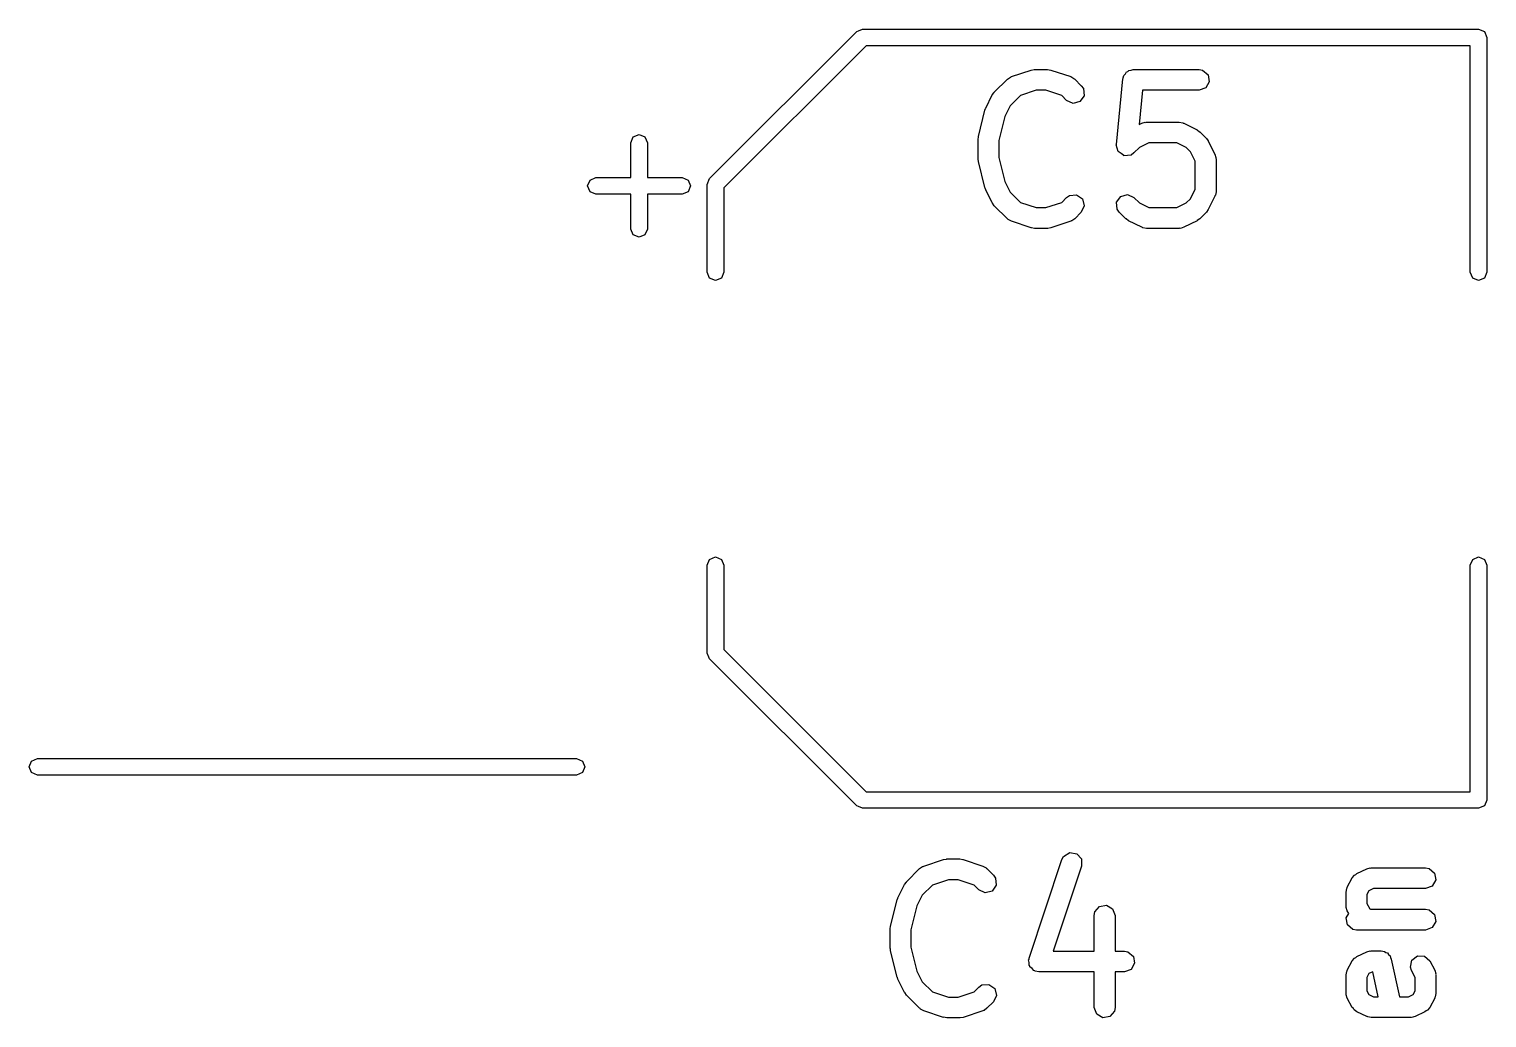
# Model space of a CAD drawing. Extents: x 26 to 70, y -152 to -25.
# Drawn here: x 33.83 to 44.38, y -106.17 to -99.02 of the extents above; entities that cross this region are included whole.
import ezdxf

# ---------------------------------------------------------------- set-up
doc = ezdxf.new("R2010")
doc.units = 0
doc.layers.add('BLACK', color=7, linetype='CONTINUOUS')

msp = doc.modelspace()

# ---------------------------------------------------------------- linework, layer by layer
at = {"layer": 'BLACK', "linetype": 'CONTINUOUS'}
for p, q in [((39.8294, -99.0274), (39.8594, -99.015)), ((39.8594, -99.015), (44.315, -99.015)), ((44.315, -99.015), (44.3574, -99.0326)), ((38.7526, -100.097), (39.817, -99.0326)), ((39.817, -99.0326), (39.8294, -99.0274)), ((44.3574, -99.0326), (44.375, -99.075)), ((44.375, -99.075), (44.375, -100.775)), ((39.8843, -99.135), (38.855, -100.164)), ((44.255, -99.135), (39.8843, -99.135)), ((44.255, -100.775), (44.255, -99.135)), ((40.936, -99.3588), (41.0789, -99.3112)), ((41.0789, -99.3112), (41.1011, -99.3079)), ((41.1011, -99.3079), (41.1026, -99.3074)), ((41.1026, -99.3074), (41.1979, -99.3074)), ((41.1979, -99.3074), (41.2199, -99.3113)), ((41.2199, -99.3113), (41.2216, -99.3112)), ((41.2216, -99.3112), (41.3644, -99.3588)), ((41.7607, -99.3387), (41.7687, -99.3249)), ((41.7687, -99.3249), (41.7785, -99.3213)), ((41.7785, -99.3213), (41.7861, -99.314)), ((41.7861, -99.314), (41.8019, -99.3128)), ((41.8019, -99.3128), (41.8169, -99.3074)), ((41.8169, -99.3074), (42.2931, -99.3074)), ((42.2931, -99.3074), (42.3187, -99.3119)), ((42.3187, -99.3119), (42.358, -99.3449)), ((40.8115, -99.4722), (40.9067, -99.377)), ((40.9067, -99.377), (40.9281, -99.362)), ((40.9281, -99.362), (40.9325, -99.3616)), ((40.9325, -99.3616), (40.936, -99.3588)), ((41.3644, -99.3588), (41.3873, -99.3713)), ((41.3873, -99.3713), (41.3897, -99.3751)), ((41.3897, -99.3751), (41.3937, -99.377)), ((41.3937, -99.377), (41.4414, -99.4246)), ((41.4414, -99.4246), (41.4563, -99.4459)), ((41.6947, -99.8511), (41.7423, -99.3749)), ((41.7423, -99.3749), (41.7433, -99.3711)), ((41.743, -99.3694), (41.7446, -99.3667)), ((41.7433, -99.3711), (41.743, -99.3694)), ((41.7446, -99.3667), (41.7493, -99.3498)), ((41.7493, -99.3498), (41.7607, -99.3387)), ((42.367, -99.3954), (42.3413, -99.4398)), ((42.358, -99.3449), (42.367, -99.3954)), ((40.7498, -99.5869), (40.7974, -99.4917)), ((40.7974, -99.4917), (40.8108, -99.4737)), ((40.8108, -99.4737), (40.8115, -99.4722)), ((41.0003, -99.4956), (40.9262, -99.5697)), ((41.1148, -99.4574), (41.0003, -99.4956)), ((41.1857, -99.4574), (41.1148, -99.4574)), ((41.3002, -99.4956), (41.1857, -99.4574)), ((41.3353, -99.5307), (41.3002, -99.4956)), ((41.3818, -99.5523), (41.3353, -99.5307)), ((41.4314, -99.5391), (41.3818, -99.5523)), ((41.4608, -99.497), (41.4314, -99.5391)), ((41.4563, -99.4459), (41.4608, -99.497)), ((41.8848, -99.4574), (41.86, -99.7056)), ((42.2931, -99.4574), (41.8848, -99.4574)), ((42.3413, -99.4398), (42.2931, -99.4574)), ((40.6965, -99.7928), (40.7441, -99.6023)), ((40.7441, -99.6023), (40.7494, -99.5905)), ((40.7494, -99.5905), (40.7498, -99.5869)), ((40.8877, -99.6467), (40.8443, -99.8202)), ((40.9262, -99.5697), (40.8877, -99.6467)), ((41.86, -99.7056), (41.8786, -99.6963)), ((41.8786, -99.6963), (41.9036, -99.6888)), ((41.9036, -99.6888), (41.9079, -99.6899)), ((41.9079, -99.6899), (41.9121, -99.6883)), ((41.9121, -99.6883), (42.1502, -99.6883)), ((42.1502, -99.6883), (42.1759, -99.6929)), ((42.1759, -99.6929), (42.1793, -99.6957)), ((42.1793, -99.6957), (42.1838, -99.6963)), ((42.1838, -99.6963), (42.279, -99.7439)), ((42.279, -99.7439), (42.297, -99.7572)), ((38.1825, -99.8375), (38.2001, -99.7951)), ((38.1825, -100.09), (38.1825, -99.8375)), ((38.2001, -99.7951), (38.2425, -99.7775)), ((38.2425, -99.7775), (38.2849, -99.7951)), ((38.2849, -99.7951), (38.3025, -99.8375)), ((38.3025, -99.8375), (38.3025, -100.09)), ((40.6943, -99.811), (40.6969, -99.7962)), ((40.6943, -99.9538), (40.6943, -99.811)), ((40.6969, -99.7962), (40.6965, -99.7928)), ((40.8443, -99.8202), (40.8443, -99.9446)), ((41.6946, -99.852), (41.6948, -99.8516)), ((41.7011, -99.8764), (41.6946, -99.852)), ((41.6948, -99.8516), (41.6947, -99.8511)), ((41.9298, -99.8383), (41.8613, -99.8726)), ((42.1325, -99.8383), (41.9298, -99.8383)), ((42.201, -99.8726), (42.1325, -99.8383)), ((42.297, -99.7572), (42.2985, -99.7579)), ((42.2985, -99.7579), (42.3461, -99.8055)), ((42.3461, -99.8055), (42.359, -99.8239)), ((42.359, -99.8239), (42.3602, -99.825)), ((42.3602, -99.825), (42.4078, -99.9203)), ((40.6955, -99.9571), (40.6943, -99.9538)), ((40.6965, -99.972), (40.6955, -99.9571)), ((40.8443, -99.9446), (40.8877, -100.118)), ((41.7073, -99.9008), (41.7011, -99.8764)), ((41.7077, -99.9011), (41.7073, -99.9008)), ((41.7078, -99.9016), (41.7077, -99.9011)), ((41.7285, -99.916), (41.7078, -99.9016)), ((41.749, -99.9308), (41.7285, -99.916)), ((41.7495, -99.9307), (41.749, -99.9308)), ((41.7499, -99.931), (41.7495, -99.9307)), ((41.775, -99.9288), (41.7499, -99.931)), ((41.8001, -99.9269), (41.775, -99.9288)), ((41.8005, -99.9266), (41.8001, -99.9269)), ((41.801, -99.9265), (41.8005, -99.9266)), ((41.8223, -99.9116), (41.801, -99.9265)), ((41.8613, -99.8726), (41.8223, -99.9116)), ((42.2315, -99.903), (42.201, -99.8726)), ((42.2657, -99.9715), (42.2315, -99.903)), ((42.4078, -99.9203), (42.4152, -99.9452)), ((42.4152, -99.9452), (42.4142, -99.9496)), ((42.4142, -99.9496), (42.4157, -99.9538)), ((42.4157, -99.9538), (42.4157, -100.192)), ((40.7441, -100.162), (40.6965, -99.972)), ((42.2657, -100.174), (42.2657, -99.9715)), ((37.87, -100.15), (37.8876, -100.108)), ((37.8876, -100.192), (37.87, -100.15)), ((37.8876, -100.108), (37.93, -100.09)), ((37.93, -100.09), (38.1825, -100.09)), ((38.3025, -100.09), (38.555, -100.09)), ((38.555, -100.09), (38.5974, -100.108)), ((38.5974, -100.108), (38.615, -100.15)), ((38.615, -100.15), (38.5974, -100.192)), ((38.735, -100.139), (38.7526, -100.097)), ((38.735, -100.775), (38.735, -100.139)), ((38.855, -100.164), (38.855, -100.775)), ((40.7461, -100.165), (40.7441, -100.162)), ((40.7498, -100.178), (40.7461, -100.165)), ((40.8877, -100.118), (40.9262, -100.195)), ((42.2315, -100.243), (42.2657, -100.174)), ((37.93, -100.21), (37.8876, -100.192)), ((38.1825, -100.21), (37.93, -100.21)), ((38.1825, -100.462), (38.1825, -100.21)), ((38.555, -100.21), (38.3025, -100.21)), ((38.3025, -100.21), (38.3025, -100.462)), ((38.5974, -100.192), (38.555, -100.21)), ((40.7974, -100.273), (40.7498, -100.178)), ((40.7986, -100.274), (40.7974, -100.273)), ((40.8115, -100.293), (40.7986, -100.274)), ((40.9262, -100.195), (41.0003, -100.269)), ((41.0003, -100.269), (41.1148, -100.307)), ((41.1857, -100.307), (41.3002, -100.269)), ((41.3002, -100.269), (41.3353, -100.234)), ((41.3353, -100.234), (41.3566, -100.219)), ((41.3566, -100.219), (41.4077, -100.215)), ((41.4077, -100.215), (41.4498, -100.244)), ((41.4498, -100.244), (41.463, -100.294)), ((41.6968, -100.268), (41.7263, -100.226)), ((41.7013, -100.319), (41.6968, -100.268)), ((41.7263, -100.226), (41.7758, -100.212)), ((41.7758, -100.212), (41.8223, -100.234)), ((41.8223, -100.234), (41.8613, -100.273)), ((41.8613, -100.273), (41.9298, -100.307)), ((42.1325, -100.307), (42.201, -100.273)), ((42.201, -100.273), (42.2315, -100.243)), ((42.4078, -100.225), (42.3602, -100.321)), ((42.4083, -100.221), (42.4078, -100.225)), ((42.4112, -100.218), (42.4083, -100.221)), ((42.4157, -100.192), (42.4112, -100.218)), ((40.9067, -100.388), (40.8115, -100.293)), ((40.9108, -100.39), (40.9067, -100.388)), ((41.1148, -100.307), (41.1857, -100.307)), ((41.3937, -100.388), (41.3724, -100.403)), ((41.4414, -100.34), (41.3937, -100.388)), ((41.463, -100.294), (41.4414, -100.34)), ((41.7163, -100.34), (41.7013, -100.319)), ((41.7639, -100.388), (41.7163, -100.34)), ((41.7654, -100.388), (41.7639, -100.388)), ((41.7834, -100.402), (41.7654, -100.388)), ((41.9298, -100.307), (42.1325, -100.307)), ((42.2985, -100.388), (42.2801, -100.401)), ((42.3461, -100.34), (42.2985, -100.388)), ((42.3468, -100.339), (42.3461, -100.34)), ((42.3602, -100.321), (42.3468, -100.339)), ((38.2001, -100.505), (38.1825, -100.462)), ((38.3025, -100.462), (38.2849, -100.505)), ((40.9131, -100.394), (40.9108, -100.39)), ((40.936, -100.406), (40.9131, -100.394)), ((41.0789, -100.454), (40.936, -100.406)), ((41.0805, -100.453), (41.0789, -100.454)), ((41.1026, -100.457), (41.0805, -100.453)), ((41.1979, -100.457), (41.1026, -100.457)), ((41.1994, -100.457), (41.1979, -100.457)), ((41.2216, -100.454), (41.1994, -100.457)), ((41.3644, -100.406), (41.2216, -100.454)), ((41.3679, -100.403), (41.3644, -100.406)), ((41.3724, -100.403), (41.3679, -100.403)), ((41.8786, -100.449), (41.7834, -100.402)), ((41.8831, -100.45), (41.8786, -100.449)), ((41.8865, -100.453), (41.8831, -100.45)), ((41.9121, -100.457), (41.8865, -100.453)), ((42.1502, -100.457), (41.9121, -100.457)), ((42.1545, -100.456), (42.1502, -100.457)), ((42.1588, -100.457), (42.1545, -100.456)), ((42.1838, -100.449), (42.1588, -100.457)), ((42.279, -100.402), (42.1838, -100.449)), ((42.2801, -100.401), (42.279, -100.402)), ((38.2425, -100.522), (38.2001, -100.505)), ((38.2849, -100.505), (38.2425, -100.522)), ((38.7526, -100.817), (38.735, -100.775)), ((38.855, -100.775), (38.8374, -100.817)), ((44.2726, -100.817), (44.255, -100.775)), ((44.375, -100.775), (44.3574, -100.817)), ((38.795, -100.835), (38.7526, -100.817)), ((38.8374, -100.817), (38.795, -100.835)), ((44.315, -100.835), (44.2726, -100.817)), ((44.3574, -100.817), (44.315, -100.835)), ((38.735, -102.895), (38.7526, -102.853)), ((38.735, -103.531), (38.735, -102.895)), ((38.7526, -102.853), (38.795, -102.835)), ((38.795, -102.835), (38.8374, -102.853)), ((38.8374, -102.853), (38.855, -102.895)), ((38.855, -102.895), (38.855, -103.506)), ((44.255, -102.895), (44.2726, -102.853)), ((44.255, -104.535), (44.255, -102.895)), ((44.2726, -102.853), (44.315, -102.835)), ((44.315, -102.835), (44.3574, -102.853)), ((44.3574, -102.853), (44.375, -102.895)), ((44.375, -102.895), (44.375, -104.595)), ((38.7473, -103.56), (38.735, -103.531)), ((38.855, -103.506), (39.8843, -104.535)), ((38.7526, -103.573), (38.7473, -103.56)), ((39.817, -104.637), (38.7526, -103.573)), ((33.83, -104.355), (33.8476, -104.313)), ((33.8476, -104.397), (33.83, -104.355)), ((33.8476, -104.313), (33.89, -104.295)), ((33.89, -104.295), (37.79, -104.295)), ((37.79, -104.295), (37.8324, -104.313)), ((37.8324, -104.313), (37.85, -104.355)), ((37.85, -104.355), (37.8324, -104.397)), ((33.89, -104.415), (33.8476, -104.397)), ((37.79, -104.415), (33.89, -104.415)), ((37.8324, -104.397), (37.79, -104.415)), ((39.8843, -104.535), (44.255, -104.535)), ((44.375, -104.595), (44.3574, -104.637)), ((39.8294, -104.643), (39.817, -104.637)), ((39.8594, -104.655), (39.8294, -104.643)), ((44.315, -104.655), (39.8594, -104.655)), ((44.3574, -104.637), (44.315, -104.655)), ((40.301, -105.074), (40.4439, -105.026)), ((40.4439, -105.026), (40.4661, -105.023)), ((40.4661, -105.023), (40.4676, -105.022)), ((40.4676, -105.022), (40.5629, -105.022)), ((40.5629, -105.022), (40.5849, -105.026)), ((40.5849, -105.026), (40.5866, -105.026)), ((40.5866, -105.026), (40.7294, -105.074)), ((41.0631, -105.74), (41.3012, -105.026)), ((41.3012, -105.026), (41.3136, -105.003)), ((41.3136, -105.003), (41.3573, -104.976)), ((41.3573, -104.976), (41.4081, -104.984)), ((41.4081, -104.984), (41.4421, -105.022)), ((41.4421, -105.022), (41.4435, -105.073)), ((40.1765, -105.187), (40.2717, -105.092)), ((40.2717, -105.092), (40.2931, -105.077)), ((40.2931, -105.077), (40.2975, -105.077)), ((40.2975, -105.077), (40.301, -105.074)), ((40.7294, -105.074), (40.7523, -105.086)), ((40.7523, -105.086), (40.7547, -105.09)), ((40.7547, -105.09), (40.7587, -105.092)), ((40.7587, -105.092), (40.8064, -105.14)), ((41.4435, -105.073), (41.2383, -105.689)), ((43.4276, -105.135), (43.4355, -105.127)), ((43.4355, -105.127), (43.507, -105.093)), ((43.507, -105.093), (43.5321, -105.087)), ((43.5321, -105.087), (43.5354, -105.088)), ((43.5354, -105.088), (43.5387, -105.086)), ((43.5387, -105.086), (43.9315, -105.086)), ((43.9315, -105.086), (43.9572, -105.091)), ((43.9572, -105.091), (43.9965, -105.124)), ((43.9965, -105.124), (44.0054, -105.174)), ((40.1148, -105.302), (40.1624, -105.207)), ((40.1624, -105.207), (40.1758, -105.189)), ((40.1758, -105.189), (40.1765, -105.187)), ((40.3653, -105.211), (40.2912, -105.285)), ((40.4798, -105.172), (40.3653, -105.211)), ((40.5507, -105.172), (40.4798, -105.172)), ((40.6652, -105.211), (40.5507, -105.172)), ((40.7003, -105.246), (40.6652, -105.211)), ((40.8258, -105.212), (40.7964, -105.254)), ((40.8064, -105.14), (40.8213, -105.161)), ((40.8213, -105.161), (40.8258, -105.212)), ((43.3565, -105.261), (43.3611, -105.236)), ((43.3611, -105.236), (43.3646, -105.231)), ((43.3646, -105.231), (43.3654, -105.226)), ((43.3654, -105.226), (43.4011, -105.159)), ((43.4011, -105.159), (43.4172, -105.139)), ((43.4172, -105.139), (43.4276, -105.135)), ((43.5553, -105.236), (43.5216, -105.252)), ((43.9315, -105.236), (43.5553, -105.236)), ((43.9797, -105.219), (43.9315, -105.236)), ((44.0054, -105.174), (43.9797, -105.219)), ((40.0615, -105.508), (40.1091, -105.317)), ((40.1091, -105.317), (40.1144, -105.305)), ((40.1144, -105.305), (40.1148, -105.302)), ((40.2912, -105.285), (40.2527, -105.362)), ((40.7468, -105.267), (40.7003, -105.246)), ((40.7964, -105.254), (40.7468, -105.267)), ((43.3565, -105.361), (43.3565, -105.261)), ((43.5216, -105.252), (43.5065, -105.28)), ((43.5065, -105.28), (43.5065, -105.343)), ((43.5065, -105.343), (43.5275, -105.382)), ((40.2527, -105.362), (40.2093, -105.535)), ((41.5355, -105.431), (41.54, -105.405)), ((41.5355, -105.689), (41.5355, -105.431)), ((41.54, -105.405), (41.573, -105.366)), ((41.573, -105.366), (41.6235, -105.357)), ((41.6235, -105.357), (41.6679, -105.383)), ((41.6679, -105.383), (41.6855, -105.431)), ((41.6855, -105.431), (41.6855, -105.689)), ((43.3584, -105.367), (43.3565, -105.361)), ((43.3573, -105.372), (43.3584, -105.367)), ((43.3654, -105.397), (43.3573, -105.372)), ((43.3577, -105.448), (43.376, -105.417)), ((43.3666, -105.499), (43.3577, -105.448)), ((43.376, -105.417), (43.3654, -105.397)), ((43.5275, -105.382), (43.5325, -105.386)), ((43.5325, -105.386), (43.9315, -105.386)), ((43.9315, -105.386), (43.9572, -105.391)), ((43.9572, -105.391), (43.9965, -105.424)), ((43.9965, -105.424), (44.0054, -105.474)), ((40.0593, -105.526), (40.0619, -105.511)), ((40.0593, -105.669), (40.0593, -105.526)), ((40.0619, -105.511), (40.0615, -105.508)), ((40.2093, -105.535), (40.2093, -105.66)), ((43.4059, -105.532), (43.3666, -105.499)), ((43.4315, -105.536), (43.4059, -105.532)), ((43.9315, -105.536), (43.4315, -105.536)), ((43.9797, -105.519), (43.9315, -105.536)), ((44.0054, -105.474), (43.9797, -105.519)), ((40.2093, -105.66), (40.2527, -105.833)), ((40.0605, -105.672), (40.0593, -105.669)), ((40.0615, -105.687), (40.0605, -105.672)), ((40.1091, -105.877), (40.0615, -105.687)), ((41.0604, -105.751), (41.0633, -105.746)), ((41.064, -105.771), (41.0604, -105.751)), ((41.0633, -105.746), (41.0631, -105.74)), ((41.2383, -105.689), (41.5355, -105.689)), ((41.6855, -105.689), (41.7533, -105.689)), ((41.7533, -105.689), (41.779, -105.694)), ((41.779, -105.694), (41.8183, -105.727)), ((41.8183, -105.727), (41.8272, -105.777)), ((43.3654, -105.826), (43.4011, -105.759)), ((43.4011, -105.759), (43.4172, -105.739)), ((43.4172, -105.739), (43.4276, -105.735)), ((43.4276, -105.735), (43.4355, -105.727)), ((43.4355, -105.727), (43.507, -105.693)), ((43.507, -105.693), (43.5321, -105.687)), ((43.5321, -105.687), (43.5354, -105.688)), ((43.5354, -105.688), (43.5387, -105.686)), ((43.5387, -105.686), (43.6101, -105.686)), ((43.6101, -105.686), (43.6358, -105.691)), ((43.6358, -105.691), (43.6449, -105.698)), ((43.6449, -105.698), (43.6562, -105.702)), ((43.6562, -105.702), (43.6639, -105.714)), ((43.6639, -105.714), (43.6751, -105.724)), ((43.6751, -105.724), (43.6771, -105.736)), ((43.6771, -105.736), (43.6834, -105.746)), ((43.6834, -105.746), (43.7422, -106.02)), ((43.8216, -105.805), (43.8321, -105.755)), ((43.8321, -105.755), (43.8724, -105.723)), ((43.8724, -105.723), (43.9237, -105.725)), ((43.9237, -105.725), (43.9619, -105.759)), ((43.9619, -105.759), (43.9976, -105.826)), ((40.2527, -105.833), (40.2912, -105.91)), ((41.0645, -105.792), (41.064, -105.771)), ((41.0683, -105.796), (41.0645, -105.792)), ((41.0693, -105.802), (41.0683, -105.796)), ((41.085, -105.815), (41.0693, -105.802)), ((41.0986, -105.83), (41.085, -105.815)), ((41.1042, -105.831), (41.0986, -105.83)), ((41.1086, -105.835), (41.1042, -105.831)), ((41.1343, -105.839), (41.1086, -105.835)), ((41.5355, -105.839), (41.1343, -105.839)), ((41.5355, -106.097), (41.5355, -105.839)), ((41.7533, -105.839), (41.6855, -105.839)), ((41.6855, -105.839), (41.6855, -106.097)), ((41.8015, -105.822), (41.7533, -105.839)), ((41.8272, -105.777), (41.8015, -105.822)), ((43.3565, -105.861), (43.3611, -105.836)), ((43.3565, -105.995), (43.3565, -105.861)), ((43.3611, -105.836), (43.3646, -105.831)), ((43.3646, -105.831), (43.3654, -105.826)), ((43.5216, -105.852), (43.5065, -105.88)), ((43.55, -105.839), (43.5216, -105.852)), ((43.5888, -106.02), (43.55, -105.839)), ((43.8297, -105.83), (43.8216, -105.805)), ((43.8565, -105.88), (43.8297, -105.83)), ((43.9976, -105.826), (44.0058, -105.851)), ((44.0058, -105.851), (44.0046, -105.856)), ((44.0046, -105.856), (44.0065, -105.861)), ((44.0065, -105.861), (44.0065, -105.995)), ((40.1111, -105.88), (40.1091, -105.877)), ((40.1148, -105.893), (40.1111, -105.88)), ((40.1624, -105.988), (40.1148, -105.893)), ((40.2912, -105.91), (40.3653, -105.984)), ((40.6652, -105.984), (40.7003, -105.949)), ((40.7003, -105.949), (40.7216, -105.934)), ((40.7216, -105.934), (40.7727, -105.93)), ((40.7727, -105.93), (40.8148, -105.959)), ((40.8148, -105.959), (40.828, -106.009)), ((43.5065, -105.88), (43.5065, -105.976)), ((43.5065, -105.976), (43.5216, -106.004)), ((43.8415, -106.004), (43.8565, -105.976)), ((43.8565, -105.976), (43.8565, -105.88)), ((40.1636, -105.989), (40.1624, -105.988)), ((40.1765, -106.008), (40.1636, -105.989)), ((40.2717, -106.103), (40.1765, -106.008)), ((40.3653, -105.984), (40.4798, -106.022)), ((40.4798, -106.022), (40.5507, -106.022)), ((40.5507, -106.022), (40.6652, -105.984)), ((40.8064, -106.055), (40.7587, -106.103)), ((40.828, -106.009), (40.8064, -106.055)), ((43.3584, -106), (43.3565, -105.995)), ((43.3573, -106.005), (43.3584, -106)), ((43.3654, -106.03), (43.3573, -106.005)), ((43.4011, -106.097), (43.3654, -106.03)), ((43.5216, -106.004), (43.5553, -106.02)), ((43.5553, -106.02), (43.5888, -106.02)), ((43.7422, -106.02), (43.8078, -106.02)), ((43.8078, -106.02), (43.8415, -106.004)), ((43.9976, -106.03), (43.9619, -106.097)), ((43.9984, -106.025), (43.9976, -106.03)), ((44.002, -106.02), (43.9984, -106.025)), ((44.0065, -105.995), (44.002, -106.02)), ((40.2758, -106.105), (40.2717, -106.103)), ((40.2781, -106.109), (40.2758, -106.105)), ((40.301, -106.121), (40.2781, -106.109)), ((40.4439, -106.169), (40.301, -106.121)), ((40.4455, -106.168), (40.4439, -106.169)), ((40.4676, -106.172), (40.4455, -106.168)), ((40.5629, -106.172), (40.4676, -106.172)), ((40.5644, -106.172), (40.5629, -106.172)), ((40.5866, -106.169), (40.5644, -106.172)), ((40.7294, -106.121), (40.5866, -106.169)), ((40.7329, -106.118), (40.7294, -106.121)), ((40.7374, -106.118), (40.7329, -106.118)), ((40.7587, -106.103), (40.7374, -106.118)), ((41.553, -106.146), (41.5355, -106.097)), ((41.5975, -106.171), (41.553, -106.146)), ((41.648, -106.162), (41.5975, -106.171)), ((41.681, -106.123), (41.648, -106.162)), ((41.6855, -106.097), (41.681, -106.123)), ((43.4095, -106.104), (43.4011, -106.097)), ((43.4142, -106.114), (43.4095, -106.104)), ((43.4355, -106.129), (43.4142, -106.114)), ((43.507, -106.163), (43.4355, -106.129)), ((43.5104, -106.163), (43.507, -106.163)), ((43.513, -106.165), (43.5104, -106.163)), ((43.5387, -106.17), (43.513, -106.165)), ((43.8244, -106.17), (43.5387, -106.17)), ((43.8276, -106.168), (43.8244, -106.17)), ((43.831, -106.169), (43.8276, -106.168)), ((43.8561, -106.163), (43.831, -106.169)), ((43.9275, -106.129), (43.8561, -106.163)), ((43.9354, -106.121), (43.9275, -106.129)), ((43.9458, -106.117), (43.9354, -106.121)), ((43.9619, -106.097), (43.9458, -106.117))]:
    msp.add_line(p, q, dxfattribs=at)

doc.saveas('drawing.dxf')
